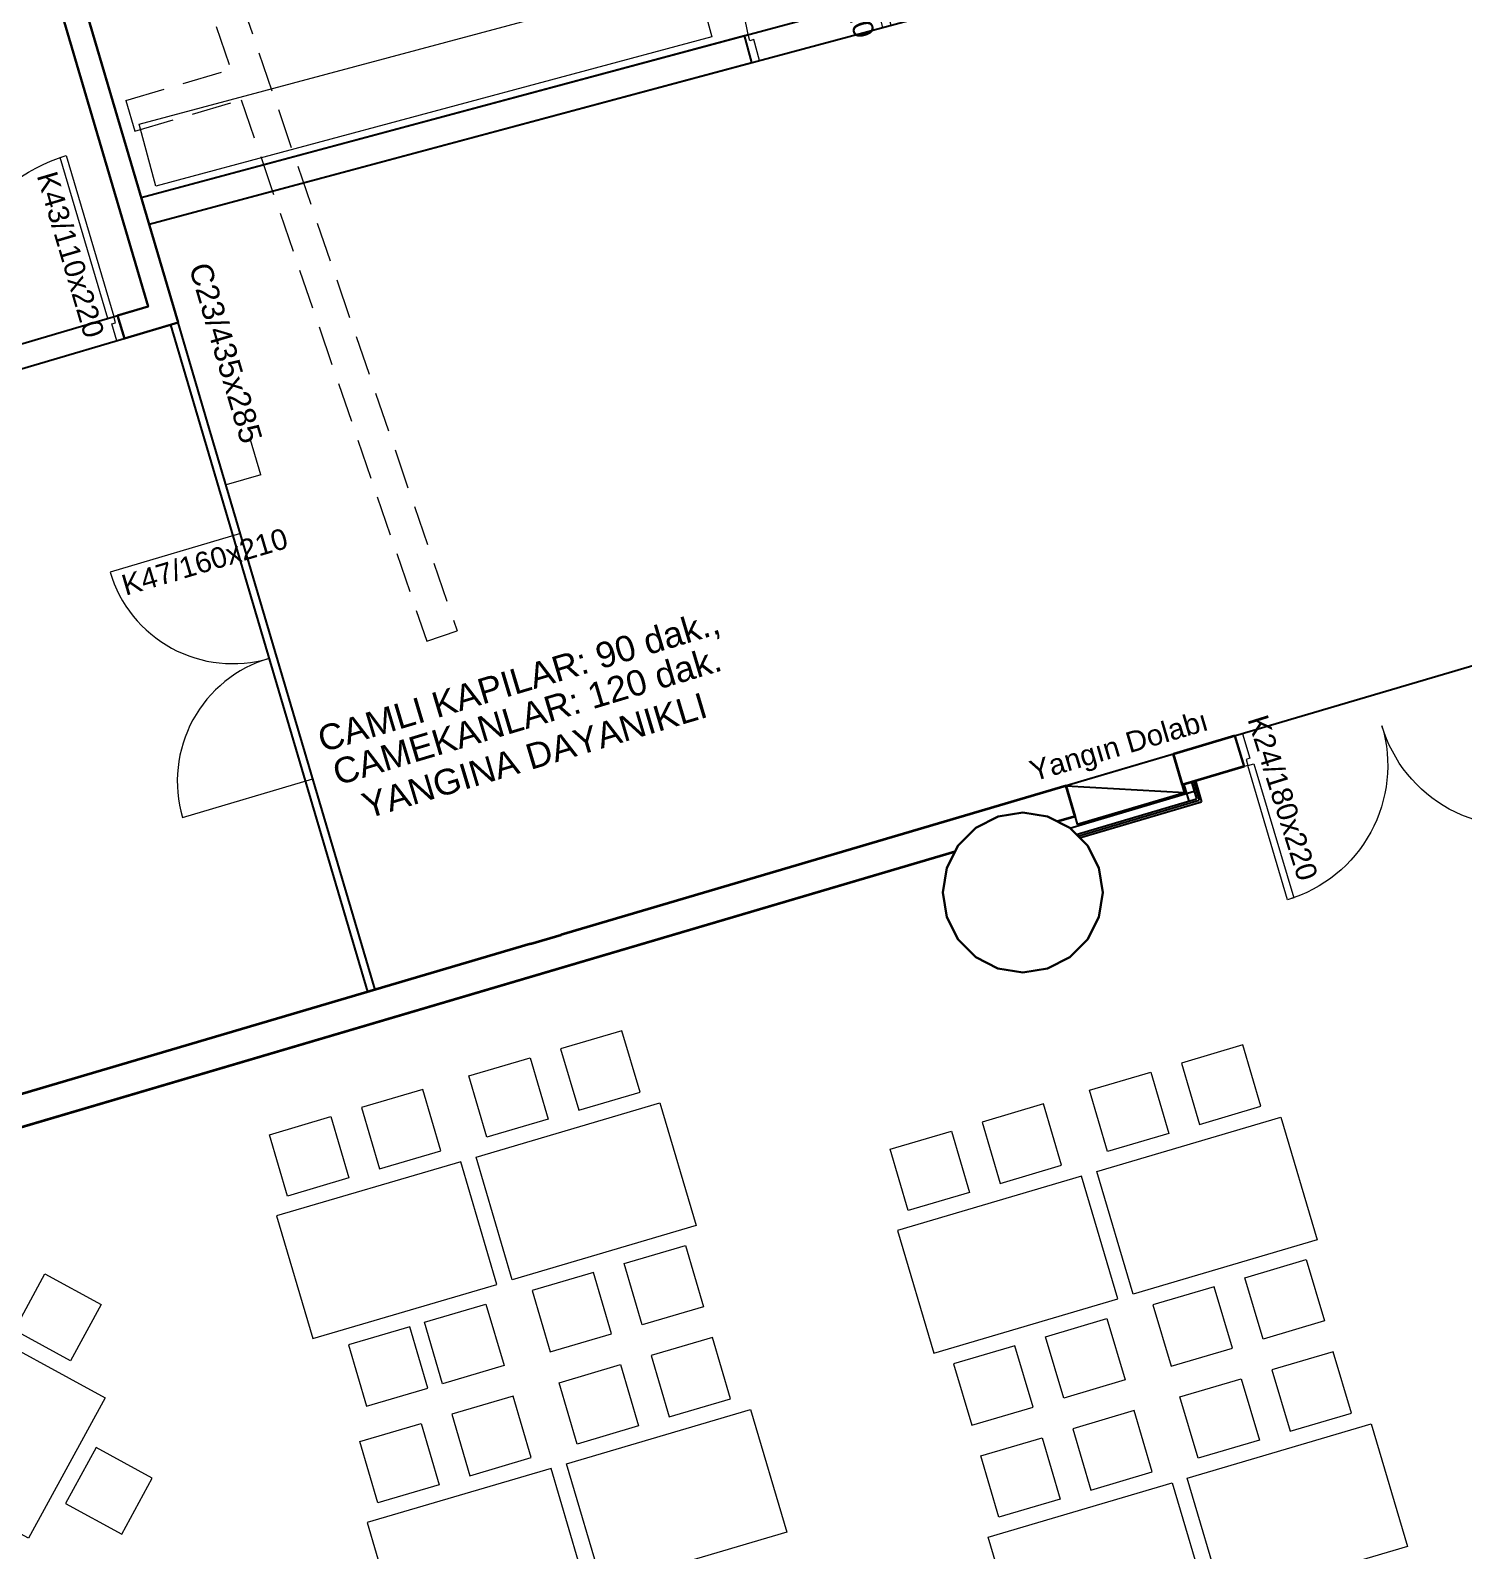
# Model space of a CAD drawing. Header units: millimetres. Extents: x 62878 to 70819, y -67946 to -61850.
# Drawn here: x 63765 to 64662, y -63988 to -63037 of the extents above; entities that cross this region are included whole.
import ezdxf
from ezdxf.enums import TextEntityAlignment as Align

# ---------------------------------------------------------------- set-up
doc = ezdxf.new("R2010")
doc.units = ezdxf.units.MM
doc.linetypes.add('HIDDEN', pattern=[0.375, 0.25, -0.125])
doc.layers.add('alan hesabı1', color=7, linetype='Continuous', plot=False)
for name, color, linetype, lineweight in [('BAP', 41, 'Continuous', 30), ('camlı böl. 300', 2, 'Continuous', 13), ('DUV.ALÇ.-yeni', 20, 'Continuous', 25), ('DUVAR-GAZBETON', 84, 'Continuous', 35), ('DUVAR-GAZBETON_eski', 227, 'Continuous', 13), ('DUVAR-yeni', 3, 'Continuous', 30), ('kapı yangın-yeni', 1, 'Continuous', 13), ('kapı-yeni', 3, 'Continuous', 13), ('TEFRİŞ-yeni', 53, 'Continuous', 9), ('yangın dolabı-yeni', 1, 'Continuous', 25)]:
    doc.layers.add(name, color=color, linetype=linetype, lineweight=lineweight)
doc.layers.add('MAH-ADI 1', color=12, linetype='Continuous')
doc.styles.add('bold', font='arial.ttf', dxfattribs={"height": 10})

msp = doc.modelspace()

# ---------------------------------------------------------------- linework, layer by layer
at = {"layer": 'alan hesabı1'}
msp.add_lwpolyline([(63283.89, -62459.15), (63283.89, -62459.15), (63532.04, -63300.35), (63838.97, -63209.81), (63701.31, -62743.18), (63675.88, -62656.96), (63594.68, -62381.7), (63586.11, -62383.05), (63570.66, -62380.6), (63563.16, -62376.77)], close=True, dxfattribs=at)
for points in [[(66651.36, -63388.99), (66251.36, -63388.74), (66033.44, -63388.61), (65633.44, -63388.36), (65415.53, -63388.22), (65015.53, -63387.97), (64825.84, -63387.85), (64681.76, -63430.36), (64528.3, -63475.63), (63980.86, -63637.12), (63877.08, -63285.89), (63857.6, -63219.95), (63839.44, -63158.4), (64657.68, -62938.92), (64967.35, -62896.92), (65229.36, -62861.38), (65387.9, -62839.88), (65436.87, -62833.24), (65824.9, -62833.48), (65841.9, -62833.49), (66226.79, -62833.73), (66275.2, -62840.3), (66433.74, -62861.84), (66646.78, -62890.79)], [(63438.77, -63797.03), (63315.69, -63379.81), (63852.8, -63221.36), (63976.06, -63638.54), (63438.77, -63797.03)]]:
    msp.add_lwpolyline(points, dxfattribs=at)
at = {"layer": 'alan hesabı1', "linetype": 'ByBlock'}
msp.add_lwpolyline([(63799.69, -63023.64), (63834.49, -63141.61), (64642.2, -62924.95)], dxfattribs=at)
at = {"layer": 'BAP'}
msp.add_lwpolyline([(64433.52, -63560.95), (64426.43, -63547.01), (64415.38, -63535.94), (64401.44, -63528.83), (64385.99, -63526.37), (64370.54, -63528.81), (64356.6, -63535.9), (64345.53, -63546.96), (64338.42, -63560.89), (64335.96, -63576.34), (64338.4, -63591.79), (64345.49, -63605.74), (64356.55, -63616.8), (64370.48, -63623.91), (64385.93, -63626.37), (64401.38, -63623.93), (64415.33, -63616.84), (64426.39, -63605.79), (64433.5, -63591.85), (64435.96, -63576.4)], close=True, dxfattribs=at)
at = {"layer": 'camlı böl. 300'}
for p, q in [((63976.06, -63638.54), (63852.8, -63221.36)), ((63980.86, -63637.12), (63857.6, -63219.95)), ((63909.28, -63315.06), (63902.84, -63293.27)), ((63909.28, -63315.06), (63887.59, -63321.46))]:
    msp.add_line(p, q, dxfattribs=at)
at = {"layer": 'DUV.ALÇ.-yeni'}
for p, q in [((63834.49, -63141.61), (64211.87, -63040.38)), ((64216.41, -63057.28), (64211.87, -63040.38)), ((63839.44, -63158.4), (64216.41, -63057.28)), ((64486.8, -63508.72), (64489.91, -63519.27)), ((64491.59, -63507.31), (64494.71, -63517.86)), ((64492.79, -63506.95), (64496.26, -63518.7)), ((64493.99, -63506.6), (64497.81, -63519.55)), ((64415.46, -63536.02), (64493.29, -63513.06)), ((64419.48, -63540.05), (64494.71, -63517.86)), ((64420.49, -63541.06), (64496.26, -63518.7)), ((64421.49, -63542.06), (64497.81, -63519.55))]:
    msp.add_line(p, q, dxfattribs=at)
at = {"layer": 'DUVAR-GAZBETON'}
for p, q in [((64485.84, -63509.01), (64480.18, -63489.82)), ((64418.7, -63528.81), (64413.04, -63509.63))]:
    msp.add_line(p, q, dxfattribs=at)
at = {"layer": 'DUVAR-GAZBETON', "ltscale": 0.5}
msp.add_line((64343.46, -63551.01), (63726.71, -63732.94), dxfattribs=at)
at = {"layer": 'DUVAR-GAZBETON'}
for points in [[(64518.71, -63478.46), (64480.18, -63489.82)], [(64524.37, -63497.64), (64485.84, -63509.01)], [(64413.04, -63509.63), (64097.25, -63602.79), (64097.25, -63602.79)], [(64418.7, -63528.81), (64407.74, -63532.04)], [(64418.7, -63528.81), (64407.74, -63532.04)], [(64343.46, -63551.01), (63726.71, -63732.94)], [(64078.05, -63608.45), (64097.25, -63602.79)], [(64078.05, -63608.45), (64078.05, -63608.45), (63438.77, -63797.03)]]:
    msp.add_lwpolyline(points, dxfattribs=at)
at = {"layer": 'DUVAR-GAZBETON_eski', "linetype": 'HIDDEN', "ltscale": 100}
for p, q in [((63824.89, -63081.08), (63890.6, -63061.69)), ((63830.55, -63100.26), (63897.09, -63080.63))]:
    msp.add_line(p, q, dxfattribs=at)
for points in [[(63883.83, -62980.27), (64032.08, -63412.68)], [(63869.23, -62999.35), (63890.6, -63061.69)], [(63824.89, -63081.08), (63830.55, -63100.26)], [(63897.09, -63080.63), (64013.16, -63419.17)], [(64013.16, -63419.17), (64032.08, -63412.68)]]:
    msp.add_lwpolyline(points, dxfattribs=at)
at = {"layer": 'DUVAR-yeni'}
for p, q in [((63838.97, -63209.81), (63594.68, -62381.7)), ((63784.79, -62973.15), (63857.6, -63219.95)), ((63819.78, -63215.46), (63838.97, -63209.81)), ((63819.78, -63215.46), (63824.03, -63229.85)), ((63824.03, -63229.85), (63857.6, -63219.95))]:
    msp.add_line(p, q, dxfattribs=at)
at = {"layer": 'DUVAR-yeni', "ltscale": 5}
msp.add_line((64518.66, -63478.29), (64524.37, -63497.64), dxfattribs=at)
at = {"layer": 'kapı yangın-yeni'}
for points in [[(63716.68, -63245.88), (63714.28, -63246.59), (63718.52, -63260.98), (63723.32, -63259.56), (63720.21, -63249.01), (63717.81, -63249.72), (63716.68, -63245.88, -0.414214), (63787.68, -63115.46), (63817.39, -63216.17), (63819.78, -63215.46), (63824.03, -63229.85), (63819.23, -63231.27), (63816.12, -63220.72), (63818.52, -63220.01), (63817.39, -63216.17), (63813.55, -63217.3), (63783.84, -63116.59), (63787.68, -63115.46)], [(63896.56, -63351.81), (63815.04, -63375.9, 0.414214), (63914.43, -63429.95, 0.414214), (63860.38, -63529.34), (63941.9, -63505.25)]]:
    msp.add_lwpolyline(points, format="xyb", dxfattribs=at)
at = {"layer": 'kapı-yeni'}
for points in [[(64214.29, -63039.73), (64211.87, -63040.38), (64216.41, -63057.28), (64221.24, -63055.99), (64217.74, -63042.95), (64215.32, -63043.6), (64214.29, -63039.73, -0.414214), (64274.36, -62935.61), (64296.39, -63017.71), (64298.8, -63017.07), (64303.36, -63033.96), (64298.53, -63035.26), (64295.01, -63022.22), (64297.42, -63021.58), (64296.39, -63017.71), (64292.52, -63018.75), (64270.5, -62936.65), (64274.36, -62935.61)], [(64719.4, -63531.15), (64715.57, -63532.29), (64690.73, -63448.39), (64694.57, -63447.25), (64693.43, -63443.42), (64691.03, -63444.13), (64686.5, -63428.76), (64691.3, -63427.34), (64696.96, -63446.54), (64694.57, -63447.25), (64719.4, -63531.15, -0.414214), (64610.67, -63472.09, -0.414214), (64551.6, -63580.83), (64526.77, -63496.93), (64524.37, -63497.64), (64518.69, -63478.46), (64523.48, -63477.04), (64528.03, -63492.38), (64525.63, -63493.09), (64526.77, -63496.93), (64530.6, -63495.79), (64555.44, -63579.69), (64551.6, -63580.83)]]:
    msp.add_lwpolyline(points, format="xyb", dxfattribs=at)
at = {"layer": 'TEFRİŞ-yeni'}
for points in [[(64181.03, -63002.58), (64191.39, -63041.22), (63843.68, -63134.49), (63833.32, -63095.85), (64181.03, -63002.58)], [(64108.25, -63712.45), (64146.61, -63701.12), (64135.27, -63662.76), (64096.91, -63674.09), (64108.25, -63712.45)], [(64496.6, -63721.4), (64534.96, -63710.07), (64523.63, -63671.71), (64485.27, -63683.04), (64496.6, -63721.4)], [(64089.07, -63718.12), (64050.71, -63729.45), (64039.37, -63691.09), (64077.73, -63679.76), (64089.07, -63718.12)], [(64477.42, -63727.07), (64439.06, -63738.41), (64427.73, -63700.04), (64466.09, -63688.71), (64477.42, -63727.07)], [(63983.57, -63749.24), (64021.95, -63737.95), (64010.65, -63699.58), (63972.28, -63710.87), (63983.57, -63749.24)], [(64043.95, -63741.88), (64159.03, -63707.87), (64181.7, -63784.59), (64066.62, -63818.6), (64043.95, -63741.88)], [(64371.93, -63758.25), (64410.29, -63746.92), (64398.96, -63708.56), (64360.6, -63719.89), (64371.93, -63758.25)], [(63964.39, -63754.89), (63926.01, -63766.18), (63914.72, -63727.81), (63953.09, -63716.51), (63964.39, -63754.89)], [(64432.3, -63750.83), (64547.39, -63716.83), (64570.05, -63793.55), (64454.97, -63827.55), (64432.3, -63750.83)], [(64352.75, -63763.92), (64314.39, -63775.25), (64303.06, -63736.89), (64341.42, -63725.56), (64352.75, -63763.92)], [(64034.36, -63744.72), (63919.24, -63778.59), (63941.83, -63855.34), (64056.95, -63821.47), (64034.36, -63744.72)], [(64330.3, -63864.4), (64445.39, -63830.39), (64422.72, -63753.67), (64307.64, -63787.68), (64330.3, -63864.4)], [(64136.58, -63808.35), (64174.94, -63797.02), (64186.28, -63835.38), (64147.92, -63846.71), (64136.58, -63808.35)], [(64117.4, -63814.02), (64079.04, -63825.35), (64090.38, -63863.71), (64128.74, -63852.38), (64117.4, -63814.02)], [(64524.94, -63817.31), (64563.3, -63805.97), (64574.63, -63844.33), (64536.27, -63855.67), (64524.94, -63817.31)], [(63790.33, -63869.19), (63755.2, -63850.06), (63774.33, -63814.93), (63809.46, -63834.06), (63790.33, -63869.19)], [(64505.76, -63822.97), (64467.4, -63834.31), (64478.73, -63872.67), (64517.09, -63861.33), (64505.76, -63822.97)], [(64011.8, -63845.17), (64050.18, -63833.88), (64061.47, -63872.26), (64023.09, -63883.55), (64011.8, -63845.17)], [(64400.27, -63854.15), (64438.63, -63842.82), (64449.96, -63881.18), (64411.6, -63892.51), (64400.27, -63854.15)], [(63724.07, -63844.5), (63811.89, -63892.32), (63764.06, -63980.15), (63676.24, -63932.32), (63724.07, -63844.5)], [(64002.57, -63847.89), (63964.19, -63859.18), (63975.48, -63897.55), (64013.86, -63886.26), (64002.57, -63847.89)], [(64164.83, -63904.28), (64203.19, -63892.94), (64191.86, -63854.58), (64153.5, -63865.92), (64164.83, -63904.28)], [(64381.09, -63859.82), (64342.73, -63871.15), (64354.06, -63909.51), (64392.42, -63898.18), (64381.09, -63859.82)], [(64145.65, -63909.95), (64107.29, -63921.28), (64095.96, -63882.92), (64134.32, -63871.59), (64145.65, -63909.95)], [(64553.19, -63913.23), (64591.55, -63901.9), (64580.21, -63863.54), (64541.85, -63874.87), (64553.19, -63913.23)], [(64534.01, -63918.9), (64495.65, -63930.23), (64484.31, -63891.87), (64522.67, -63880.54), (64534.01, -63918.9)], [(64040.12, -63941.08), (64078.49, -63929.79), (64067.2, -63891.42), (64028.82, -63902.71), (64040.12, -63941.08)], [(64100.54, -63933.7), (64215.62, -63899.7), (64238.29, -63976.42), (64123.2, -64010.42), (64100.54, -63933.7)], [(64428.6, -63950.05), (64466.96, -63938.72), (64455.63, -63900.36), (64417.27, -63911.69), (64428.6, -63950.05)], [(64020.93, -63946.73), (63982.56, -63958.02), (63971.27, -63919.65), (64009.64, -63908.35), (64020.93, -63946.73)], [(64488.89, -63942.66), (64603.97, -63908.65), (64626.64, -63985.38), (64511.56, -64019.38), (64488.89, -63942.66)], [(64409.42, -63955.72), (64371.06, -63967.05), (64359.73, -63928.69), (64398.09, -63917.36), (64409.42, -63955.72)], [(63806.32, -63923.45), (63787.19, -63958.58), (63822.32, -63977.71), (63841.45, -63942.58), (63806.32, -63923.45)], [(64090.91, -63936.56), (63975.79, -63970.44), (63998.37, -64047.18), (64113.49, -64013.31), (64090.91, -63936.56)], [(64364.31, -63979.48), (64479.39, -63945.48), (64502.06, -64022.2), (64386.98, -64056.2), (64364.31, -63979.48)]]:
    msp.add_lwpolyline(points, dxfattribs=at)
at = {"layer": 'yangın dolabı-yeni'}
msp.add_lwpolyline([(64413.04, -63509.63), (64487.25, -63513.8), (64480.18, -63489.82), (64413.04, -63509.63), (64420.11, -63533.61), (64487.25, -63513.8)], dxfattribs=at)

# ---------------------------------------------------------------- texts
at = {"layer": 'camlı böl. 300', "ltscale": 5, "style": 'bold'}
msp.add_text('C23/435x285', height=14, rotation=286.4606, dxfattribs=at).set_placement((63887.46, -63238.88), align=Align.MIDDLE_CENTER)
at = {"layer": 'kapı yangın-yeni', "style": 'bold'}
for s, rotation, p in [('K43/110x220', 286.43584, (63790.43, -63177.39)), ('K47/160x210', 16.43584, (63874.22, -63369.42))]:
    msp.add_text(s, height=13, rotation=rotation, dxfattribs=at).set_placement(p, align=Align.MIDDLE_CENTER)
at = {"layer": 'kapı-yeni', "style": 'bold'}
for s, rotation, p in [('K21/90x220', 286.43584, (64273.83, -62994.81)), ('K24/180x220', 287.40986, (64548.68, -63517.08))]:
    msp.add_text(s, height=13, rotation=rotation, dxfattribs=at).set_placement(p, align=Align.MIDDLE_CENTER)
at = {"layer": 'MAH-ADI 1', "style": 'bold'}
for s, p in [('CAMLI KAPILAR: 90 dak.,', (64070.64, -63443.71)), ('CAMEKANLAR: 120 dak.', (64075.85, -63465.7)), ('YANGINA DAYANIKLI', (64080.53, -63490.66))]:
    msp.add_text(s, height=16, rotation=16.6533, dxfattribs=at).set_placement(p, align=Align.MIDDLE_CENTER)
at = {"layer": 'yangın dolabı-yeni', "style": 'bold'}
msp.add_text('Yangın Dolabı', height=13, rotation=16.43584, dxfattribs=at).set_placement((64446.01, -63484.47), align=Align.MIDDLE_CENTER)

doc.saveas('drawing.dxf')
